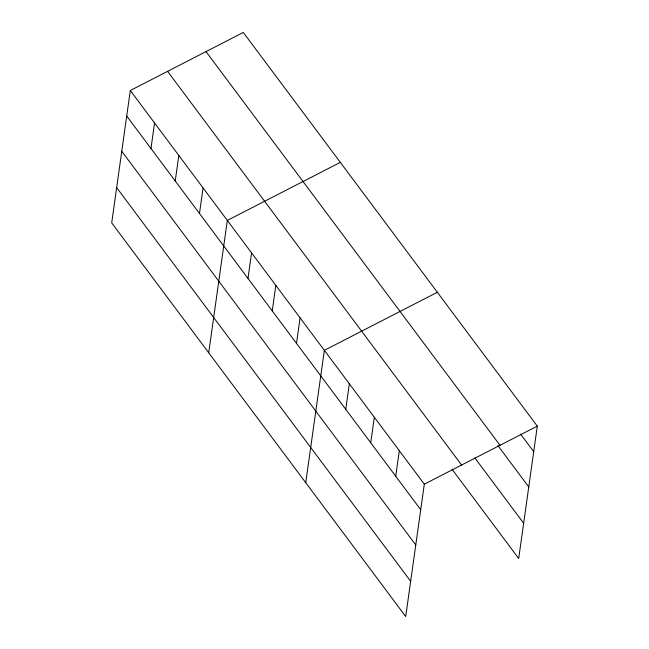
<?xml version="1.0" encoding="UTF-8"?>
<svg xmlns="http://www.w3.org/2000/svg" width="649" height="649" viewBox="0 0 649 649"><rect width="100%" height="100%" fill="white"/><g stroke="black" fill="none" stroke-linecap="round" stroke-linejoin="round"><path stroke-width="0.97" d="M130.303 90.495L111.701 222.867L405.706 616.55L424.308 484.186L130.303 90.495L243.294 32.45L537.299 426.133L518.697 558.505L452.053 469.268M150.974 148.507L154.559 122.977M175.222 180.99L178.816 155.452M199.478 213.464L203.072 187.934M208.718 352.78L227.328 220.417L340.319 162.364M247.991 278.429L251.577 252.891M272.247 310.903L275.833 285.373M296.504 343.386L300.089 317.848M305.744 482.694L324.346 350.33L437.337 292.285M345.747 409.324L349.34 383.794M370.741 442.788L374.327 417.258M395.728 476.252L399.313 450.722M424.308 484.186L537.299 426.133M520.62 434.14L533.713 451.672M206.009 51.604L500.014 445.295M497.815 445.49L528.757 486.928M474.857 457.918L523.654 523.248M167.588 71.341L461.593 465.025M126.717 116.033L420.722 509.716M121.761 151.282L415.766 544.973M116.658 187.61L410.663 581.293"/></g></svg>
